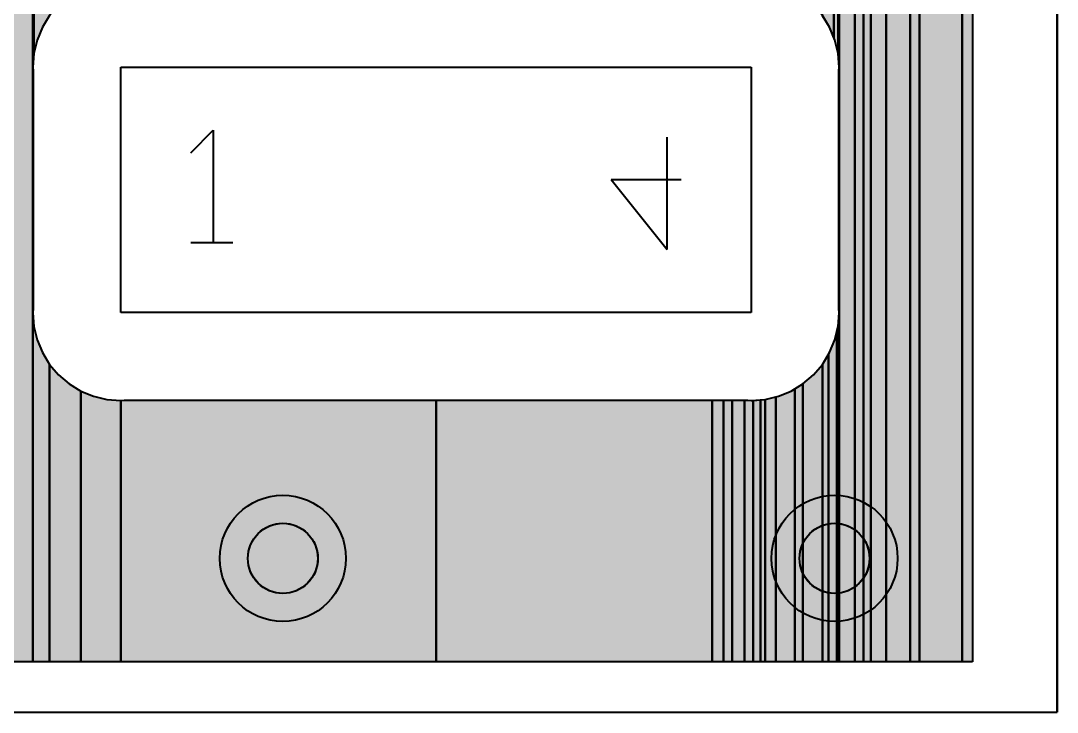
# Model space of a CAD drawing. Header units: millimetres. Extents: x 3.5 to 57, y 2.4 to 42.4.
# Drawn here: x 43.46 to 50.97, y 2.43 to 7.44 of the extents above; entities that cross this region are included whole.
import ezdxf

# ---------------------------------------------------------------- set-up
doc = ezdxf.new("R2010")
doc.units = ezdxf.units.MM
for name, color, linetype in [('bottom_copper', 7, 'Continuous'), ('drill_plated', 7, 'Continuous'), ('outline', 7, 'Continuous'), ('top_copper', 7, 'Continuous'), ('top_silk', 7, 'Continuous')]:
    doc.layers.add(name, color=color, linetype=linetype)

# ---------------------------------------------------------------- blocks, each defined once
blk = doc.blocks.new('Block2128')
at = {"layer": 'bottom_copper', "lineweight": 40}
for points in [[(0.6267, 0), (0.2415, 0), (0.2415, 38.9999), (0.6267, 38.9999), (0.6267, 0)], [(0.2415, 0), (0.1755, 0), (0.1755, 13.8289), (0.2043, 13.8759), (0.2254, 13.9268), (0.2383, 13.9804), (0.2415, 14.0353), (0.2415, 0)], [(0.1755, 0), (0, 0), (0, 13.7014), (0.0509, 13.7225), (0.0979, 13.7513), (0.1398, 13.787), (0.1755, 13.8289), (0.1755, 0)], [(0, 0), (-0.109, 0), (-0.109, 13.6843), (-0.1085, 13.6842), (-0.0536, 13.6885), (0, 13.7014), (0, 0)]]:
    blk.add_hatch(color=7, dxfattribs=at).paths.add_polyline_path(points, flags=0)
at = {"layer": 'bottom_copper', "color": 7, "lineweight": 40}
for points in [[(0.6267, 0), (0.2415, 0), (0.2415, 38.9999), (0.6267, 38.9999), (0.6267, 0)], [(0.2415, 0), (0.1755, 0), (0.1755, 13.8289), (0.2043, 13.8759), (0.2254, 13.9268), (0.2383, 13.9804), (0.2415, 14.0353), (0.2415, 0)], [(0.1755, 0), (0, 0), (0, 13.7014), (0.0509, 13.7225), (0.0979, 13.7513), (0.1398, 13.787), (0.1755, 13.8289), (0.1755, 0)], [(0, 0), (-0.109, 0), (-0.109, 13.6843), (-0.1085, 13.6842), (-0.0536, 13.6885), (0, 13.7014), (0, 0)]]:
    blk.add_lwpolyline(points, close=True, dxfattribs=at)
blk = doc.blocks.new('Block3784')
at = {"layer": 'bottom_copper', "lineweight": 40}
for points in [[(0.4523, 4.4071), (0.429, 4.5043), (0.3907, 4.5967), (0.3404, 4.6788), (0.3404, 14.0353), (0.3447, 13.9804), (0.3576, 13.9268), (0.3787, 13.8759), (0.4075, 13.8289), (0.4432, 13.787), (0.4523, 13.7792), (0.4523, 4.4071)], [(0.4602, 4.3075), (0.4523, 4.4071), (0.4523, 13.7792), (0.4602, 13.7725), (0.4602, 4.3075)], [(0.6366, 0), (0.4602, 0), (0.4602, 13.7725), (0.4851, 13.7513), (0.5321, 13.7225), (0.583, 13.7014), (0.6366, 13.6885), (0.6366, 0)], [(0.691, 0), (0.6366, 0), (0.6366, 13.6885), (0.691, 13.6843), (0.691, 0)], [(0.4602, 2.5295), (0.4582, 2.5544), (0.4582, 4.2826), (0.4602, 4.3075), (0.4602, 2.5295)], [(0.4602, 0), (0.4432, 0), (0.4432, 2.3919), (0.4523, 2.4299), (0.4602, 2.5295), (0.4602, 0)], [(0.4432, 0), (0.3385, 0), (0.3385, 2.1551), (0.3907, 2.2403), (0.429, 2.3327), (0.4432, 2.3919), (0.4432, 0)], [(0.3385, 0), (0.1398, 0), (0.1398, 1.9788), (0.1976, 2.0142), (0.2736, 2.0791), (0.3385, 2.1551), (0.3385, 0)], [(0.1398, 0), (0, 0), (0, 1.9189), (0.02, 1.9237), (0.1124, 1.962), (0.1398, 1.9788), (0.1398, 0)], [(0, 0), (-0.109, 0), (-0.109, 1.8979), (-0.0772, 1.9004), (0, 1.9189), (0, 0)]]:
    blk.add_hatch(color=7, dxfattribs=at).paths.add_polyline_path(points, flags=0)
at = {"layer": 'bottom_copper', "color": 7, "lineweight": 40}
for points in [[(0.4523, 4.4071), (0.429, 4.5043), (0.3907, 4.5967), (0.3404, 4.6788), (0.3404, 14.0353), (0.3447, 13.9804), (0.3576, 13.9268), (0.3787, 13.8759), (0.4075, 13.8289), (0.4432, 13.787), (0.4523, 13.7792), (0.4523, 4.4071)], [(0.4602, 4.3075), (0.4523, 4.4071), (0.4523, 13.7792), (0.4602, 13.7725), (0.4602, 4.3075)], [(0.6366, 0), (0.4602, 0), (0.4602, 13.7725), (0.4851, 13.7513), (0.5321, 13.7225), (0.583, 13.7014), (0.6366, 13.6885), (0.6366, 0)], [(0.691, 0), (0.6366, 0), (0.6366, 13.6885), (0.691, 13.6843), (0.691, 0)], [(0.4602, 2.5295), (0.4582, 2.5544), (0.4582, 4.2826), (0.4602, 4.3075), (0.4602, 2.5295)], [(0.4602, 0), (0.4432, 0), (0.4432, 2.3919), (0.4523, 2.4299), (0.4602, 2.5295), (0.4602, 0)], [(0.4432, 0), (0.3385, 0), (0.3385, 2.1551), (0.3907, 2.2403), (0.429, 2.3327), (0.4432, 2.3919), (0.4432, 0)], [(0.3385, 0), (0.1398, 0), (0.1398, 1.9788), (0.1976, 2.0142), (0.2736, 2.0791), (0.3385, 2.1551), (0.3385, 0)], [(0.1398, 0), (0, 0), (0, 1.9189), (0.02, 1.9237), (0.1124, 1.962), (0.1398, 1.9788), (0.1398, 0)], [(0, 0), (-0.109, 0), (-0.109, 1.8979), (-0.0772, 1.9004), (0, 1.9189), (0, 0)]]:
    blk.add_lwpolyline(points, close=True, dxfattribs=at)
blk = doc.blocks.new('Block4807')
at = {"layer": 'bottom_copper', "lineweight": 40}
for points in [[(2.6134, 0), (1.4677, 0), (1.4677, 38.9999), (2.6134, 38.9999), (2.6134, 0)], [(2.6213, 4.407), (2.6134, 4.3075), (2.6134, 38.9999), (2.6213, 38.9999), (2.6213, 4.407)], [(2.8, 4.7579), (2.7351, 4.6819), (2.6829, 4.5967), (2.6446, 4.5043), (2.6213, 4.4071), (2.6213, 38.9999), (2.8, 38.9999), (2.8, 4.7579)], [(2.6154, 2.5544), (2.6134, 2.5295), (2.6134, 4.3075), (2.6154, 4.2826), (2.6154, 2.5544)], [(2.7351, 0), (2.6134, 0), (2.6134, 2.5295), (2.6213, 2.4299), (2.6446, 2.3327), (2.6829, 2.2403), (2.7351, 2.1551), (2.7351, 0)], [(2.9612, 0), (2.7351, 0), (2.7351, 2.1551), (2.8, 2.0791), (2.876, 2.0142), (2.9612, 1.962), (2.9612, 0)], [(3.2504, 0), (2.9612, 0), (2.9612, 1.962), (3.0536, 1.9237), (3.1508, 1.9004), (3.2504, 1.8925), (3.2504, 0)], [(7.5396, 0), (3.2504, 0), (3.2504, 1.8925), (3.2753, 1.8945), (7.5396, 1.8945), (7.5396, 0)], [(7.6843, 0), (7.5396, 0), (7.5396, 1.8945), (7.6843, 1.8945), (7.6843, 0)], [(7.8358, 0), (7.6843, 0), (7.6843, 1.8945), (7.7975, 1.8945), (7.8224, 1.8925), (7.8358, 1.8936), (7.8358, 0)], [(7.8902, 0), (7.8358, 0), (7.8358, 1.8936), (7.8902, 1.8979), (7.8902, 0)]]:
    blk.add_hatch(color=7, dxfattribs=at).paths.add_polyline_path(points, flags=0)
at = {"layer": 'bottom_copper', "color": 7, "lineweight": 40}
for points in [[(2.6134, 0), (1.4677, 0), (1.4677, 38.9999), (2.6134, 38.9999), (2.6134, 0)], [(2.6213, 4.407), (2.6134, 4.3075), (2.6134, 38.9999), (2.6213, 38.9999), (2.6213, 4.407)], [(2.8, 4.7579), (2.7351, 4.6819), (2.6829, 4.5967), (2.6446, 4.5043), (2.6213, 4.4071), (2.6213, 38.9999), (2.8, 38.9999), (2.8, 4.7579)], [(2.6154, 2.5544), (2.6134, 2.5295), (2.6134, 4.3075), (2.6154, 4.2826), (2.6154, 2.5544)], [(2.7351, 0), (2.6134, 0), (2.6134, 2.5295), (2.6213, 2.4299), (2.6446, 2.3327), (2.6829, 2.2403), (2.7351, 2.1551), (2.7351, 0)], [(2.9612, 0), (2.7351, 0), (2.7351, 2.1551), (2.8, 2.0791), (2.876, 2.0142), (2.9612, 1.962), (2.9612, 0)], [(3.2504, 0), (2.9612, 0), (2.9612, 1.962), (3.0536, 1.9237), (3.1508, 1.9004), (3.2504, 1.8925), (3.2504, 0)], [(7.5396, 0), (3.2504, 0), (3.2504, 1.8925), (3.2753, 1.8945), (7.5396, 1.8945), (7.5396, 0)], [(7.6843, 0), (7.5396, 0), (7.5396, 1.8945), (7.6843, 1.8945), (7.6843, 0)], [(7.8358, 0), (7.6843, 0), (7.6843, 1.8945), (7.7975, 1.8945), (7.8224, 1.8925), (7.8358, 1.8936), (7.8358, 0)], [(7.8902, 0), (7.8358, 0), (7.8358, 1.8936), (7.8902, 1.8979), (7.8902, 0)]]:
    blk.add_lwpolyline(points, close=True, dxfattribs=at)
blk = doc.blocks.new('Block21995')
at = {"layer": 'top_copper', "lineweight": 40}
blk.add_hatch(color=7, dxfattribs=at).paths.add_polyline_path([(0, 0), (-0.0739, 0), (-0.0739, 13.6543), (-0.0162, 13.6543), (-0.0122, 13.6446), (0, 13.6247), (0, 0)], flags=0)
at = {"layer": 'top_copper', "color": 7, "lineweight": 40}
blk.add_lwpolyline([(0, 0), (-0.0739, 0), (-0.0739, 13.6543), (-0.0162, 13.6543), (-0.0122, 13.6446), (0, 13.6247), (0, 0)], close=True, dxfattribs=at)
blk = doc.blocks.new('Block24421')
at = {"layer": 'top_copper', "lineweight": 40}
for points in [[(0.8, 4.5229), (0.7694, 4.5967), (0.7172, 4.6819), (0.688, 4.7161), (0.688, 14.0353), (0.6927, 13.9755), (0.7067, 13.9172), (0.7297, 13.8618), (0.761, 13.8107), (0.8, 13.7651), (0.8, 4.5229)], [(0.8389, 4.3075), (0.831, 4.4071), (0.8077, 4.5043), (0.8, 4.5229), (0.8, 13.7651), (0.8389, 13.7318), (0.8389, 4.3075)], [(0.9521, 0), (0.8389, 0), (0.8389, 13.7318), (0.8456, 13.7261), (0.8967, 13.6948), (0.9521, 13.6718), (0.9521, 0)], [(1.7315, 0), (0.9521, 0), (0.9521, 13.6718), (1.0104, 13.6578), (1.0702, 13.6543), (1.7315, 13.6543), (1.7315, 0)], [(0.8389, 2.5295), (0.8369, 2.5544), (0.8369, 4.2826), (0.8389, 4.3075), (0.8389, 2.5295)], [(0.8389, 0), (0.761, 0), (0.761, 2.2266), (0.7694, 2.2403), (0.8077, 2.3327), (0.831, 2.4299), (0.8389, 2.5295), (0.8389, 0)], [(0.761, 0), (0.5763, 0), (0.5763, 2.0142), (0.6523, 2.0791), (0.7172, 2.1551), (0.761, 2.2266), (0.761, 0)], [(0.5763, 0), (0.3015, 0), (0.3015, 1.9004), (0.3987, 1.9237), (0.4911, 1.962), (0.5763, 2.0142), (0.5763, 0)], [(0, 0), (-2.0841, 0), (-2.0841, 1.8945), (0, 1.8945), (0, 0)], [(0.1521, 0), (0, 0), (0, 1.8945), (0.1521, 1.8945), (0.1521, 0)], [(0.3015, 0), (0.1521, 0), (0.1521, 1.8945), (0.177, 1.8945), (0.2019, 1.8925), (0.3015, 1.9004), (0.3015, 0)]]:
    blk.add_hatch(color=7, dxfattribs=at).paths.add_polyline_path(points, flags=0)
at = {"layer": 'top_copper', "color": 7, "lineweight": 40}
for points in [[(0.8, 4.5229), (0.7694, 4.5967), (0.7172, 4.6819), (0.688, 4.7161), (0.688, 14.0353), (0.6927, 13.9755), (0.7067, 13.9172), (0.7297, 13.8618), (0.761, 13.8107), (0.8, 13.7651), (0.8, 4.5229)], [(0.8389, 4.3075), (0.831, 4.4071), (0.8077, 4.5043), (0.8, 4.5229), (0.8, 13.7651), (0.8389, 13.7318), (0.8389, 4.3075)], [(0.9521, 0), (0.8389, 0), (0.8389, 13.7318), (0.8456, 13.7261), (0.8967, 13.6948), (0.9521, 13.6718), (0.9521, 0)], [(1.7315, 0), (0.9521, 0), (0.9521, 13.6718), (1.0104, 13.6578), (1.0702, 13.6543), (1.7315, 13.6543), (1.7315, 0)], [(0.8389, 2.5295), (0.8369, 2.5544), (0.8369, 4.2826), (0.8389, 4.3075), (0.8389, 2.5295)], [(0.8389, 0), (0.761, 0), (0.761, 2.2266), (0.7694, 2.2403), (0.8077, 2.3327), (0.831, 2.4299), (0.8389, 2.5295), (0.8389, 0)], [(0.761, 0), (0.5763, 0), (0.5763, 2.0142), (0.6523, 2.0791), (0.7172, 2.1551), (0.761, 2.2266), (0.761, 0)], [(0.5763, 0), (0.3015, 0), (0.3015, 1.9004), (0.3987, 1.9237), (0.4911, 1.962), (0.5763, 2.0142), (0.5763, 0)], [(0, 0), (-2.0841, 0), (-2.0841, 1.8945), (0, 1.8945), (0, 0)], [(0.1521, 0), (0, 0), (0, 1.8945), (0.1521, 1.8945), (0.1521, 0)], [(0.3015, 0), (0.1521, 0), (0.1521, 1.8945), (0.177, 1.8945), (0.2019, 1.8925), (0.3015, 1.9004), (0.3015, 0)]]:
    blk.add_lwpolyline(points, close=True, dxfattribs=at)
blk = doc.blocks.new('Block25032')
at = {"layer": 'top_copper', "lineweight": 40}
for points in [[(2.6134, 0), (1.4677, 0), (1.4677, 38.9999), (2.6134, 38.9999), (2.6134, 0)], [(2.6213, 4.407), (2.6134, 4.3075), (2.6134, 38.9999), (2.6213, 38.9999), (2.6213, 4.407)], [(2.8, 4.7579), (2.7351, 4.6819), (2.6829, 4.5967), (2.6446, 4.5043), (2.6213, 4.4071), (2.6213, 38.9999), (2.8, 38.9999), (2.8, 4.7579)], [(2.6154, 2.5544), (2.6134, 2.5295), (2.6134, 4.3075), (2.6154, 4.2826), (2.6154, 2.5544)], [(2.7351, 0), (2.6134, 0), (2.6134, 2.5295), (2.6213, 2.4299), (2.6446, 2.3327), (2.6829, 2.2403), (2.7351, 2.1551), (2.7351, 0)], [(2.9612, 0), (2.7351, 0), (2.7351, 2.1551), (2.8, 2.0791), (2.876, 2.0142), (2.9612, 1.962), (2.9612, 0)], [(3.2504, 0), (2.9612, 0), (2.9612, 1.962), (3.0536, 1.9237), (3.1508, 1.9004), (3.2504, 1.8925), (3.2504, 0)], [(5.5364, 0), (3.2504, 0), (3.2504, 1.8925), (3.2753, 1.8945), (5.5364, 1.8945), (5.5364, 0)]]:
    blk.add_hatch(color=7, dxfattribs=at).paths.add_polyline_path(points, flags=0)
at = {"layer": 'top_copper', "color": 7, "lineweight": 40}
for points in [[(2.6134, 0), (1.4677, 0), (1.4677, 38.9999), (2.6134, 38.9999), (2.6134, 0)], [(2.6213, 4.407), (2.6134, 4.3075), (2.6134, 38.9999), (2.6213, 38.9999), (2.6213, 4.407)], [(2.8, 4.7579), (2.7351, 4.6819), (2.6829, 4.5967), (2.6446, 4.5043), (2.6213, 4.4071), (2.6213, 38.9999), (2.8, 38.9999), (2.8, 4.7579)], [(2.6154, 2.5544), (2.6134, 2.5295), (2.6134, 4.3075), (2.6154, 4.2826), (2.6154, 2.5544)], [(2.7351, 0), (2.6134, 0), (2.6134, 2.5295), (2.6213, 2.4299), (2.6446, 2.3327), (2.6829, 2.2403), (2.7351, 2.1551), (2.7351, 0)], [(2.9612, 0), (2.7351, 0), (2.7351, 2.1551), (2.8, 2.0791), (2.876, 2.0142), (2.9612, 1.962), (2.9612, 0)], [(3.2504, 0), (2.9612, 0), (2.9612, 1.962), (3.0536, 1.9237), (3.1508, 1.9004), (3.2504, 1.8925), (3.2504, 0)], [(5.5364, 0), (3.2504, 0), (3.2504, 1.8925), (3.2753, 1.8945), (5.5364, 1.8945), (5.5364, 0)]]:
    blk.add_lwpolyline(points, close=True, dxfattribs=at)

msp = doc.modelspace()

# ---------------------------------------------------------------- hatches: boundary and pattern name
at = {"layer": 'bottom_copper', "lineweight": 40}
for points in [[(45.6048, 3.4921), (45.5904, 3.4445), (45.5669, 3.4006), (45.5353, 3.3621), (45.4968, 3.3305), (45.4529, 3.307), (45.4053, 3.2926), (45.3557, 3.2877), (45.3061, 3.2926), (45.2585, 3.307), (45.2146, 3.3305), (45.1761, 3.3621), (45.1445, 3.4006), (45.121, 3.4445), (45.1066, 3.4921), (45.1017, 3.5417), (45.1066, 3.5913), (45.121, 3.6389), (45.1445, 3.6828), (45.1761, 3.7213), (45.2146, 3.7529), (45.2585, 3.7764), (45.3061, 3.7908), (45.3557, 3.7957), (45.4053, 3.7908), (45.4529, 3.7764), (45.4968, 3.7529), (45.5353, 3.7213), (45.5669, 3.6828), (45.5904, 3.6389), (45.6048, 3.5913), (45.6097, 3.5417), (45.6048, 3.4921)], [(49.6047, 3.4921), (49.5903, 3.4445), (49.5668, 3.4006), (49.5352, 3.3621), (49.4967, 3.3305), (49.4528, 3.307), (49.4052, 3.2926), (49.3556, 3.2877), (49.306, 3.2926), (49.2584, 3.307), (49.2145, 3.3305), (49.176, 3.3621), (49.1444, 3.4006), (49.1209, 3.4445), (49.1065, 3.4921), (49.1016, 3.5417), (49.1065, 3.5913), (49.1209, 3.6389), (49.1444, 3.6828), (49.176, 3.7213), (49.2145, 3.7529), (49.2584, 3.7764), (49.306, 3.7908), (49.3556, 3.7957), (49.4052, 3.7908), (49.4528, 3.7764), (49.4967, 3.7529), (49.5352, 3.7213), (49.5668, 3.6828), (49.5903, 3.6389), (49.6047, 3.5913), (49.6096, 3.5417), (49.6047, 3.4921)]]:
    msp.add_hatch(color=7, dxfattribs=at).paths.add_polyline_path(points, flags=0)
at = {"layer": 'drill_plated', "lineweight": 40}
for points in [[(45.6048, 3.4921), (45.5904, 3.4445), (45.5669, 3.4006), (45.5353, 3.3621), (45.4968, 3.3305), (45.4529, 3.307), (45.4053, 3.2926), (45.3557, 3.2877), (45.3061, 3.2926), (45.2585, 3.307), (45.2146, 3.3305), (45.1761, 3.3621), (45.1445, 3.4006), (45.121, 3.4445), (45.1066, 3.4921), (45.1017, 3.5417), (45.1066, 3.5913), (45.121, 3.6389), (45.1445, 3.6828), (45.1761, 3.7213), (45.2146, 3.7529), (45.2585, 3.7764), (45.3061, 3.7908), (45.3557, 3.7957), (45.4053, 3.7908), (45.4529, 3.7764), (45.4968, 3.7529), (45.5353, 3.7213), (45.5669, 3.6828), (45.5904, 3.6389), (45.6048, 3.5913), (45.6097, 3.5417), (45.6048, 3.4921)], [(49.6047, 3.4921), (49.5903, 3.4445), (49.5668, 3.4006), (49.5352, 3.3621), (49.4967, 3.3305), (49.4528, 3.307), (49.4052, 3.2926), (49.3556, 3.2877), (49.306, 3.2926), (49.2584, 3.307), (49.2145, 3.3305), (49.176, 3.3621), (49.1444, 3.4006), (49.1209, 3.4445), (49.1065, 3.4921), (49.1016, 3.5417), (49.1065, 3.5913), (49.1209, 3.6389), (49.1444, 3.6828), (49.176, 3.7213), (49.2145, 3.7529), (49.2584, 3.7764), (49.306, 3.7908), (49.3556, 3.7957), (49.4052, 3.7908), (49.4528, 3.7764), (49.4967, 3.7529), (49.5352, 3.7213), (49.5668, 3.6828), (49.5903, 3.6389), (49.6047, 3.5913), (49.6096, 3.5417), (49.6047, 3.4921)]]:
    msp.add_hatch(color=7, dxfattribs=at).paths.add_polyline_path(points, flags=0)
at = {"layer": 'top_copper', "lineweight": 40}
for points in [[(45.6048, 3.4921), (45.5904, 3.4445), (45.5669, 3.4006), (45.5353, 3.3621), (45.4968, 3.3305), (45.4529, 3.307), (45.4053, 3.2926), (45.3557, 3.2877), (45.3061, 3.2926), (45.2585, 3.307), (45.2146, 3.3305), (45.1761, 3.3621), (45.1445, 3.4006), (45.121, 3.4445), (45.1066, 3.4921), (45.1017, 3.5417), (45.1066, 3.5913), (45.121, 3.6389), (45.1445, 3.6828), (45.1761, 3.7213), (45.2146, 3.7529), (45.2585, 3.7764), (45.3061, 3.7908), (45.3557, 3.7957), (45.4053, 3.7908), (45.4529, 3.7764), (45.4968, 3.7529), (45.5353, 3.7213), (45.5669, 3.6828), (45.5904, 3.6389), (45.6048, 3.5913), (45.6097, 3.5417), (45.6048, 3.4921)], [(49.6047, 3.4921), (49.5903, 3.4445), (49.5668, 3.4006), (49.5352, 3.3621), (49.4967, 3.3305), (49.4528, 3.307), (49.4052, 3.2926), (49.3556, 3.2877), (49.306, 3.2926), (49.2584, 3.307), (49.2145, 3.3305), (49.176, 3.3621), (49.1444, 3.4006), (49.1209, 3.4445), (49.1065, 3.4921), (49.1016, 3.5417), (49.1065, 3.5913), (49.1209, 3.6389), (49.1444, 3.6828), (49.176, 3.7213), (49.2145, 3.7529), (49.2584, 3.7764), (49.306, 3.7908), (49.3556, 3.7957), (49.4052, 3.7908), (49.4528, 3.7764), (49.4967, 3.7529), (49.5352, 3.7213), (49.5668, 3.6828), (49.5903, 3.6389), (49.6047, 3.5913), (49.6096, 3.5417), (49.6047, 3.4921)]]:
    msp.add_hatch(color=7, dxfattribs=at).paths.add_polyline_path(points, flags=0)

# ---------------------------------------------------------------- linework, layer by layer
at = {"layer": 'bottom_copper', "color": 7, "lineweight": 40}
for p, q in [((49.6198, 2.7918), (49.6198, 16.4761)), ((49.6198, 16.4761), (49.6198, 2.7918)), ((50.3555, 11.2917), (50.3555, 2.7918)), ((43.6647, 7.4737), (43.6125, 7.3885)), ((49.3195, 7.3885), (49.2673, 7.4737)), ((43.6125, 7.3885), (43.5742, 7.2961)), ((49.3578, 7.2961), (49.3195, 7.3885)), ((43.5742, 7.2961), (43.5509, 7.1989)), ((49.3811, 7.1989), (49.3578, 7.2961)), ((43.5509, 7.1988), (43.543, 7.0993)), ((43.5509, 7.1989), (43.5509, 7.1988)), ((49.389, 7.0993), (49.3811, 7.1989)), ((43.543, 7.0993), (43.545, 7.0744)), ((43.545, 7.0744), (43.545, 5.3462)), ((44.18, 5.3213), (44.18, 7.0993)), ((44.18, 7.0993), (48.752, 7.0993)), ((48.752, 7.0993), (48.752, 5.3213)), ((49.387, 7.0744), (49.389, 7.0993)), ((49.387, 5.3462), (49.387, 7.0744)), ((48.1424, 5.7785), (48.1424, 6.5913)), ((47.736, 6.2865), (48.1424, 5.7785)), ((47.736, 6.2865), (48.244, 6.2865)), ((43.545, 5.3462), (43.543, 5.3213)), ((49.389, 5.3213), (49.387, 5.3462)), ((43.543, 5.3213), (43.5509, 5.2217)), ((48.752, 5.3213), (44.18, 5.3213)), ((49.3811, 5.2217), (49.389, 5.3213)), ((43.5509, 5.2217), (43.5742, 5.1245)), ((49.3578, 5.1245), (49.3811, 5.2217)), ((43.5742, 5.1245), (43.6125, 5.0321)), ((49.3195, 5.0321), (49.3578, 5.1245)), ((43.6125, 5.0321), (43.6647, 4.9469)), ((49.2673, 4.9469), (49.3195, 5.0321)), ((43.6647, 4.9469), (43.7296, 4.8709)), ((49.2024, 4.8709), (49.2673, 4.9469)), ((43.7296, 4.8709), (43.8056, 4.806)), ((49.1264, 4.806), (49.2024, 4.8709)), ((43.8056, 4.806), (43.8908, 4.7538)), ((43.8908, 4.7538), (43.9832, 4.7155)), ((48.9488, 4.7155), (49.0412, 4.7538)), ((49.0412, 4.7538), (49.1264, 4.806)), ((43.9832, 4.7155), (44.0804, 4.6922)), ((44.0804, 4.6922), (44.18, 4.6843)), ((44.18, 4.6843), (44.2049, 4.6863)), ((44.2049, 4.6863), (48.7271, 4.6863)), ((48.7271, 4.6863), (48.752, 4.6843)), ((48.752, 4.6843), (48.8198, 4.6897)), ((48.8198, 4.6897), (48.8516, 4.6922)), ((48.8198, 2.7918), (48.8198, 4.6897)), ((48.8198, 4.6897), (48.8198, 2.7918)), ((48.8516, 4.6922), (48.9488, 4.7155)), ((48.8198, 2.7918), (40.2703, 2.7918)), ((49.6198, 2.7918), (48.8198, 2.7918)), ((50.3555, 2.7918), (49.6198, 2.7918))]:
    msp.add_line(p, q, dxfattribs=at)
for points in [[(45.6048, 3.4921), (45.5904, 3.4445), (45.5669, 3.4006), (45.5353, 3.3621), (45.4968, 3.3305), (45.4529, 3.307), (45.4053, 3.2926), (45.3557, 3.2877), (45.3061, 3.2926), (45.2585, 3.307), (45.2146, 3.3305), (45.1761, 3.3621), (45.1445, 3.4006), (45.121, 3.4445), (45.1066, 3.4921), (45.1017, 3.5417), (45.1066, 3.5913), (45.121, 3.6389), (45.1445, 3.6828), (45.1761, 3.7213), (45.2146, 3.7529), (45.2585, 3.7764), (45.3061, 3.7908), (45.3557, 3.7957), (45.4053, 3.7908), (45.4529, 3.7764), (45.4968, 3.7529), (45.5353, 3.7213), (45.5669, 3.6828), (45.5904, 3.6389), (45.6048, 3.5913), (45.6097, 3.5417), (45.6048, 3.4921)], [(49.6047, 3.4921), (49.5903, 3.4445), (49.5668, 3.4006), (49.5352, 3.3621), (49.4967, 3.3305), (49.4528, 3.307), (49.4052, 3.2926), (49.3556, 3.2877), (49.306, 3.2926), (49.2584, 3.307), (49.2145, 3.3305), (49.176, 3.3621), (49.1444, 3.4006), (49.1209, 3.4445), (49.1065, 3.4921), (49.1016, 3.5417), (49.1065, 3.5913), (49.1209, 3.6389), (49.1444, 3.6828), (49.176, 3.7213), (49.2145, 3.7529), (49.2584, 3.7764), (49.306, 3.7908), (49.3556, 3.7957), (49.4052, 3.7908), (49.4528, 3.7764), (49.4967, 3.7529), (49.5352, 3.7213), (49.5668, 3.6828), (49.5903, 3.6389), (49.6047, 3.5913), (49.6096, 3.5417), (49.6047, 3.4921)]]:
    msp.add_lwpolyline(points, close=True, dxfattribs=at)
for centre, major_axis in [((45.3557, 3.5417), (0.4572, 0)), ((49.3556, 3.5417), (0.4572, 0)), ((45.3557, 3.5417), (0.254, 0)), ((49.3556, 3.5417), (0.254, 0))]:
    msp.add_ellipse(centre, major_axis=major_axis, ratio=1, dxfattribs=at)
at = {"layer": 'drill_plated', "color": 7, "lineweight": 40}
for points in [[(45.6048, 3.4921), (45.5904, 3.4445), (45.5669, 3.4006), (45.5353, 3.3621), (45.4968, 3.3305), (45.4529, 3.307), (45.4053, 3.2926), (45.3557, 3.2877), (45.3061, 3.2926), (45.2585, 3.307), (45.2146, 3.3305), (45.1761, 3.3621), (45.1445, 3.4006), (45.121, 3.4445), (45.1066, 3.4921), (45.1017, 3.5417), (45.1066, 3.5913), (45.121, 3.6389), (45.1445, 3.6828), (45.1761, 3.7213), (45.2146, 3.7529), (45.2585, 3.7764), (45.3061, 3.7908), (45.3557, 3.7957), (45.4053, 3.7908), (45.4529, 3.7764), (45.4968, 3.7529), (45.5353, 3.7213), (45.5669, 3.6828), (45.5904, 3.6389), (45.6048, 3.5913), (45.6097, 3.5417), (45.6048, 3.4921)], [(49.6047, 3.4921), (49.5903, 3.4445), (49.5668, 3.4006), (49.5352, 3.3621), (49.4967, 3.3305), (49.4528, 3.307), (49.4052, 3.2926), (49.3556, 3.2877), (49.306, 3.2926), (49.2584, 3.307), (49.2145, 3.3305), (49.176, 3.3621), (49.1444, 3.4006), (49.1209, 3.4445), (49.1065, 3.4921), (49.1016, 3.5417), (49.1065, 3.5913), (49.1209, 3.6389), (49.1444, 3.6828), (49.176, 3.7213), (49.2145, 3.7529), (49.2584, 3.7764), (49.306, 3.7908), (49.3556, 3.7957), (49.4052, 3.7908), (49.4528, 3.7764), (49.4967, 3.7529), (49.5352, 3.7213), (49.5668, 3.6828), (49.5903, 3.6389), (49.6047, 3.5913), (49.6096, 3.5417), (49.6047, 3.4921)]]:
    msp.add_lwpolyline(points, close=True, dxfattribs=at)
for centre in [(45.3557, 3.5417), (49.3556, 3.5417)]:
    msp.add_ellipse(centre, major_axis=(0.254, 0), ratio=1, dxfattribs=at)
at = {"layer": 'outline', "color": 7, "lineweight": 40}
for p, q in [((50.9702, 2.4271), (50.9702, 8.9271)), ((8.9703, 2.4271), (50.9702, 2.4271))]:
    msp.add_line(p, q, dxfattribs=at)
at = {"layer": 'top_copper', "color": 7, "lineweight": 40}
for p, q in [((50.2816, 2.7918), (50.2816, 16.4461)), ((50.2816, 16.4461), (50.2816, 2.7918)), ((50.3555, 11.2917), (50.3555, 2.7918)), ((43.6647, 7.4737), (43.6125, 7.3885)), ((49.3195, 7.3885), (49.2673, 7.4737)), ((43.6125, 7.3885), (43.5742, 7.2961)), ((49.3578, 7.2961), (49.3195, 7.3885)), ((43.5742, 7.2961), (43.5509, 7.1989)), ((49.3811, 7.1989), (49.3578, 7.2961)), ((43.5509, 7.1988), (43.543, 7.0993)), ((43.5509, 7.1989), (43.5509, 7.1988)), ((49.389, 7.0993), (49.3811, 7.1989)), ((43.543, 7.0993), (43.545, 7.0744)), ((43.545, 7.0744), (43.545, 5.3462)), ((44.18, 7.0993), (48.752, 7.0993)), ((44.18, 5.3213), (44.18, 7.0993)), ((48.752, 7.0993), (48.752, 5.3213)), ((49.387, 7.0744), (49.389, 7.0993)), ((49.387, 5.3462), (49.387, 7.0744)), ((44.688, 6.4795), (44.8506, 6.6421)), ((44.8506, 6.6421), (44.8506, 5.8293)), ((44.688, 5.8293), (44.9928, 5.8293)), ((43.545, 5.3462), (43.543, 5.3213)), ((49.389, 5.3213), (49.387, 5.3462)), ((43.543, 5.3213), (43.5509, 5.2217)), ((48.752, 5.3213), (44.18, 5.3213)), ((49.3811, 5.2217), (49.389, 5.3213)), ((43.5509, 5.2217), (43.5742, 5.1245)), ((49.3578, 5.1245), (49.3811, 5.2217)), ((43.5742, 5.1245), (43.6125, 5.0321)), ((49.3195, 5.0321), (49.3578, 5.1245)), ((43.6125, 5.0321), (43.6647, 4.9469)), ((49.2673, 4.9469), (49.3195, 5.0321)), ((43.6647, 4.9469), (43.7296, 4.8709)), ((49.2024, 4.8709), (49.2673, 4.9469)), ((43.7296, 4.8709), (43.8056, 4.806)), ((49.1264, 4.806), (49.2024, 4.8709)), ((43.8056, 4.806), (43.8908, 4.7538)), ((43.8908, 4.7538), (43.9832, 4.7155)), ((48.9488, 4.7155), (49.0412, 4.7538)), ((49.0412, 4.7538), (49.1264, 4.806)), ((43.9832, 4.7155), (44.0804, 4.6922)), ((44.0804, 4.6922), (44.18, 4.6843)), ((44.18, 4.6843), (44.2049, 4.6863)), ((44.2049, 4.6863), (46.466, 4.6863)), ((46.466, 2.7918), (46.466, 4.6863)), ((46.466, 4.6863), (48.7271, 4.6863)), ((46.466, 4.6863), (46.466, 2.7918)), ((48.7271, 4.6863), (48.752, 4.6843)), ((48.752, 4.6843), (48.8516, 4.6922)), ((48.8516, 4.6922), (48.9488, 4.7155)), ((46.466, 2.7918), (40.2703, 2.7918)), ((50.2816, 2.7918), (46.466, 2.7918)), ((50.3555, 2.7918), (50.2816, 2.7918))]:
    msp.add_line(p, q, dxfattribs=at)
for points in [[(45.6048, 3.4921), (45.5904, 3.4445), (45.5669, 3.4006), (45.5353, 3.3621), (45.4968, 3.3305), (45.4529, 3.307), (45.4053, 3.2926), (45.3557, 3.2877), (45.3061, 3.2926), (45.2585, 3.307), (45.2146, 3.3305), (45.1761, 3.3621), (45.1445, 3.4006), (45.121, 3.4445), (45.1066, 3.4921), (45.1017, 3.5417), (45.1066, 3.5913), (45.121, 3.6389), (45.1445, 3.6828), (45.1761, 3.7213), (45.2146, 3.7529), (45.2585, 3.7764), (45.3061, 3.7908), (45.3557, 3.7957), (45.4053, 3.7908), (45.4529, 3.7764), (45.4968, 3.7529), (45.5353, 3.7213), (45.5669, 3.6828), (45.5904, 3.6389), (45.6048, 3.5913), (45.6097, 3.5417), (45.6048, 3.4921)], [(49.6047, 3.4921), (49.5903, 3.4445), (49.5668, 3.4006), (49.5352, 3.3621), (49.4967, 3.3305), (49.4528, 3.307), (49.4052, 3.2926), (49.3556, 3.2877), (49.306, 3.2926), (49.2584, 3.307), (49.2145, 3.3305), (49.176, 3.3621), (49.1444, 3.4006), (49.1209, 3.4445), (49.1065, 3.4921), (49.1016, 3.5417), (49.1065, 3.5913), (49.1209, 3.6389), (49.1444, 3.6828), (49.176, 3.7213), (49.2145, 3.7529), (49.2584, 3.7764), (49.306, 3.7908), (49.3556, 3.7957), (49.4052, 3.7908), (49.4528, 3.7764), (49.4967, 3.7529), (49.5352, 3.7213), (49.5668, 3.6828), (49.5903, 3.6389), (49.6047, 3.5913), (49.6096, 3.5417), (49.6047, 3.4921)]]:
    msp.add_lwpolyline(points, close=True, dxfattribs=at)
for centre, major_axis in [((45.3557, 3.5417), (0.4572, 0)), ((49.3556, 3.5417), (0.4572, 0)), ((45.3557, 3.5417), (0.254, 0)), ((49.3556, 3.5417), (0.254, 0))]:
    msp.add_ellipse(centre, major_axis=major_axis, ratio=1, dxfattribs=at)
at = {"layer": 'top_silk', "color": 7, "lineweight": 40}
for p in [(50.9703, 8.9271), (8.9703, 2.4271)]:
    msp.add_line(p, (50.9703, 2.4271), dxfattribs=at)

# ---------------------------------------------------------------- block references
at = {"layer": 'bottom_copper'}
for name, p in [('Block4807', (40.9296, 2.7918)), ('Block3784', (48.9288, 2.7918)), ('Block2128', (49.7288, 2.7918))]:
    msp.add_blockref(name, p, dxfattribs=at)
at = {"layer": 'top_copper'}
for name, p in [('Block25032', (40.9296, 2.7918)), ('Block24421', (48.5501, 2.7918)), ('Block21995', (50.3555, 2.7918))]:
    msp.add_blockref(name, p, dxfattribs=at)

doc.saveas('drawing.dxf')
